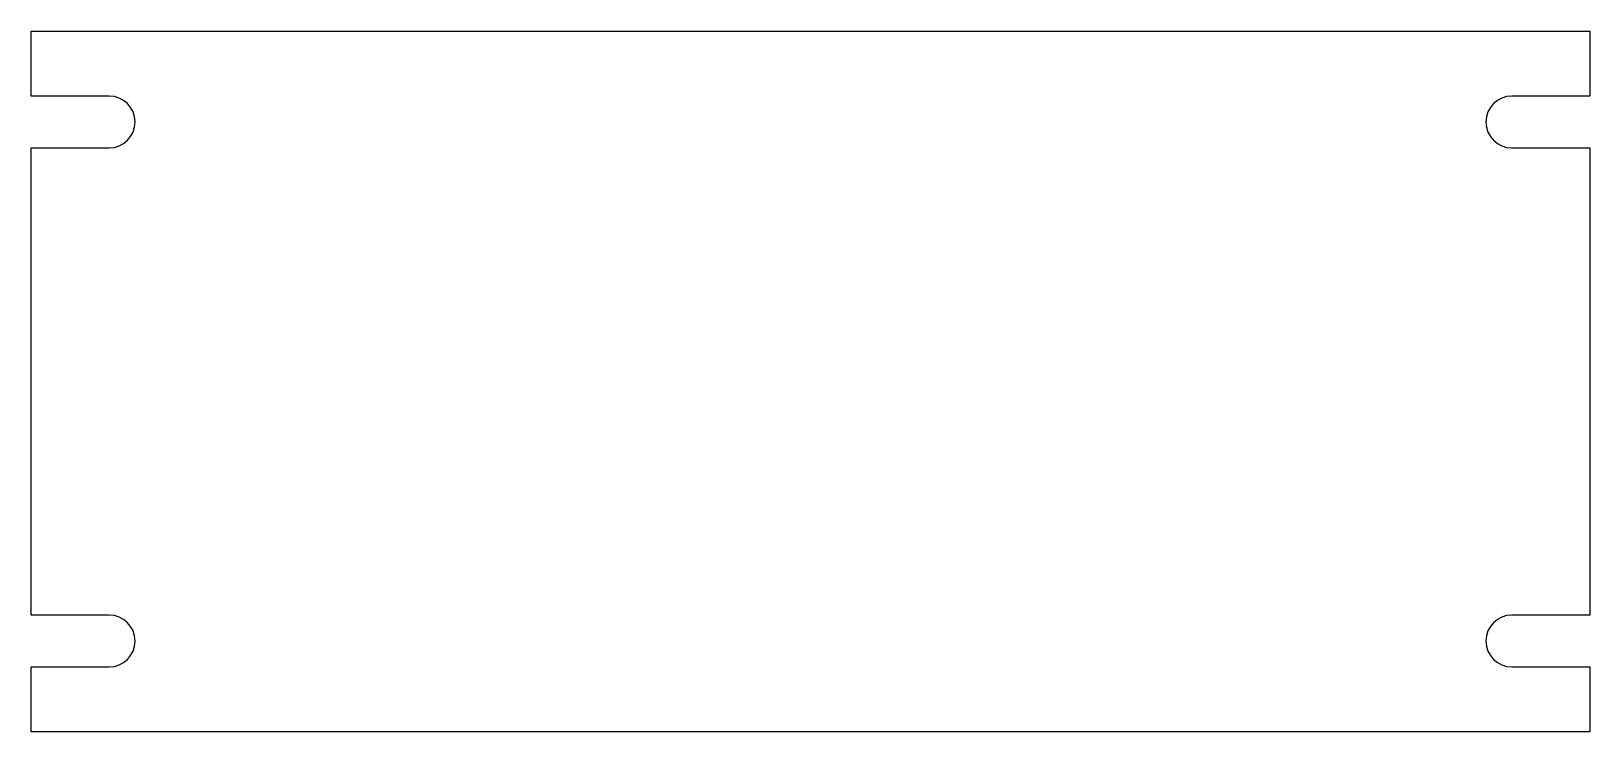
# Model space of a CAD drawing. Header units: inches. Extents: x 0 to 30, y 0 to 13.5.
import ezdxf

# ---------------------------------------------------------------- set-up
doc = ezdxf.new("R2010")
doc.units = ezdxf.units.IN
doc.header["$MEASUREMENT"] = 0
doc.layers.add('CUT', color=7, linetype='Continuous')

msp = doc.modelspace()

# ---------------------------------------------------------------- linework, layer by layer
at = {"layer": 'CUT'}
for p, q in [((0, 13.5), (30, 13.5)), ((30, 13.5), (30, 12.25)), ((0, 12.25), (0, 13.5)), ((1.5, 12.25), (0, 12.25)), ((30, 12.25), (28.5, 12.25)), ((0, 2.25), (0, 11.25)), ((0, 11.25), (1.5, 11.25)), ((28.5, 11.25), (30, 11.25)), ((30, 11.25), (30, 2.25)), ((1.5, 2.25), (0, 2.25)), ((30, 2.25), (28.5, 2.25)), ((0, 0), (0, 1.25)), ((0, 1.25), (1.5, 1.25)), ((28.5, 1.25), (30, 1.25)), ((30, 1.25), (30, 0)), ((30, 0), (0, 0))]:
    msp.add_line(p, q, dxfattribs=at)
for centre, start, end in [((1.5, 11.75), -90, 90), ((28.5, 11.75), 90, 270), ((1.5, 1.75), -90, 90), ((28.5, 1.75), 90, 270)]:
    msp.add_arc(centre, 0.5, start, end, dxfattribs=at)

doc.saveas('drawing.dxf')
